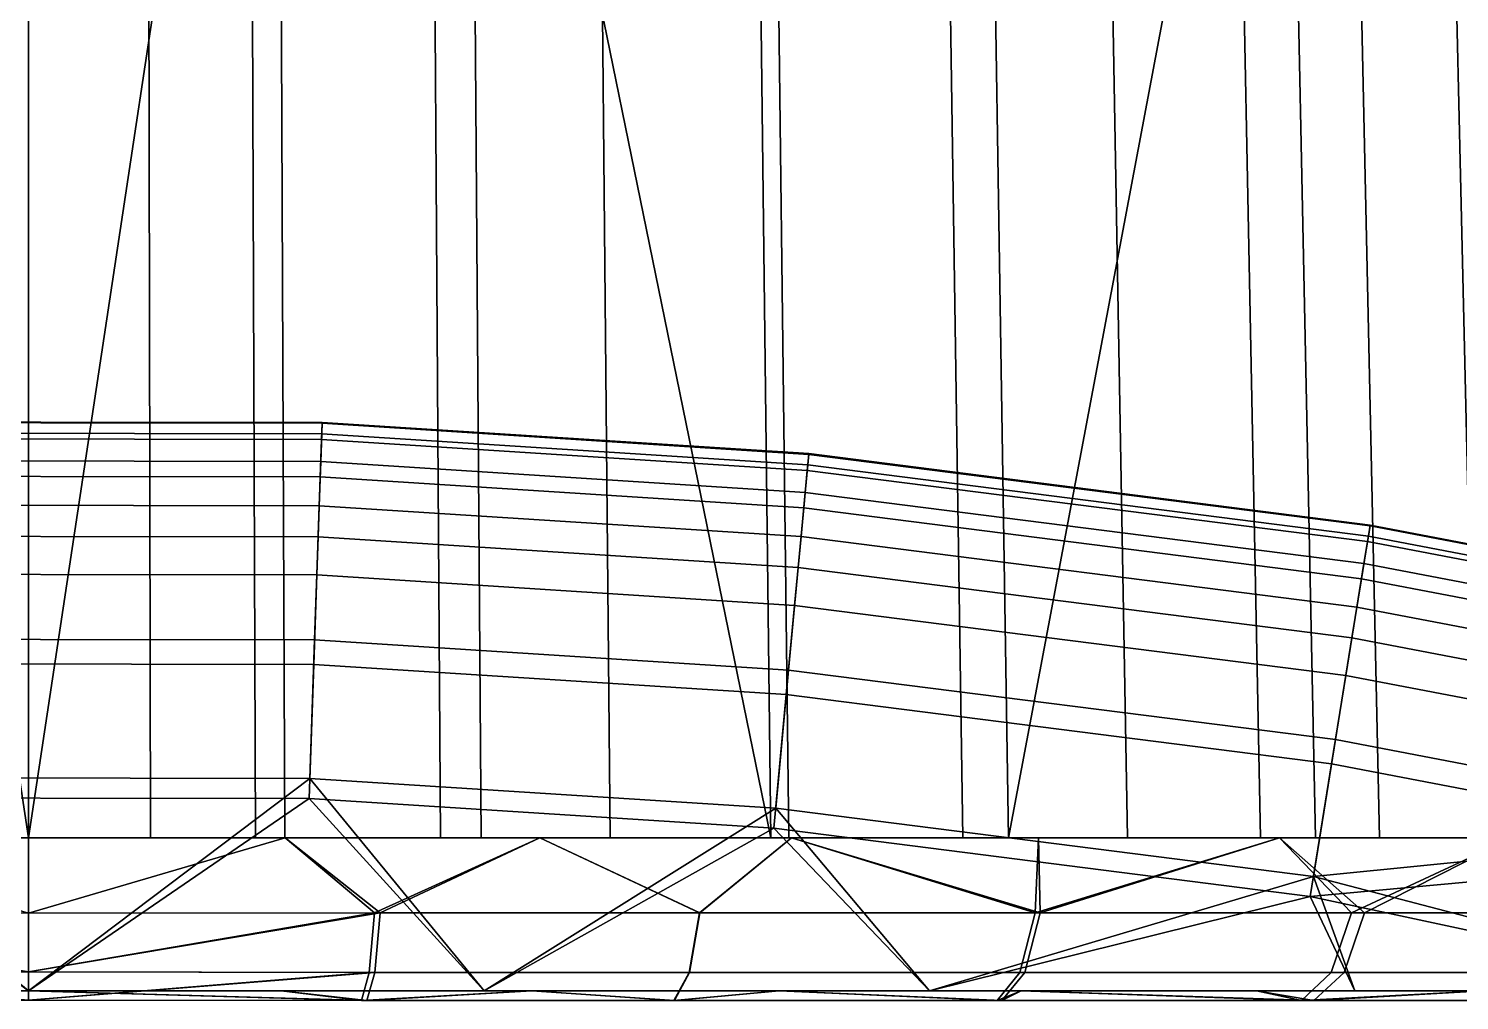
# Model space of a CAD drawing. Extents: x -14.7 to 14.7, y -21.5 to 0.1.
# Drawn here: x 0 to 6.45, y -21.5 to -17.12 of the extents above; entities that cross this region are included whole.
import ezdxf

# ---------------------------------------------------------------- set-up
doc = ezdxf.new("R2010")
doc.units = 0
doc.header["$MEASUREMENT"] = 0
doc.layers.add('IGES LEVEL 0', color=9, linetype='CONTINUOUS')

msp = doc.modelspace()

# ---------------------------------------------------------------- linework, layer by layer
at = {"layer": 'IGES LEVEL 0'}
for points in [[(0, -20.7685, -14.7285), (0, -7.5314, -14.0348), (-0.9993, -14.15, -14.3469)], [(-0.6037, -20.7685, 14.7161), (-0.5752, -7.5314, 14.023), (0, -7.5314, 14.0348), (0, -20.7685, 14.7285)], [(0, -20.7685, 14.7285), (0, -7.5314, 14.0348), (0.5239, -7.5314, 14.025), (0.5498, -20.7685, 14.7182)], [(0, -7.5314, -14.0348), (0, -20.7685, -14.7285), (0.9982, -14.15, -14.3469)], [(0.5498, -20.7685, 14.7182), (0.5239, -7.5314, 14.025), (1.0995, -7.5314, 13.9916), (1.1539, -20.7685, 14.6832)], [(1.1539, -20.7685, 14.6832), (1.0995, -7.5314, 13.9916), (1.7689, -7.5314, 13.9228), (1.8563, -20.7685, 14.611)], [(1.8563, -20.7685, 14.611), (1.7689, -7.5314, 13.9228), (2.4976, -7.5314, 13.8107), (2.6211, -20.7685, 14.4934)], [(3.3449, -20.7685, -14.3437), (3.1873, -7.5314, -13.6681), (1.9916, -14.15, -14.2431)], [(2.6211, -20.7685, 14.4934), (2.4976, -7.5314, 13.8107), (3.2649, -7.5314, 13.6497), (3.4263, -20.7685, 14.3244)], [(4.2094, -20.7685, -14.1141), (4.0112, -7.5314, -13.4494), (3.1873, -7.5314, -13.6681), (3.3449, -20.7685, -14.3437)], [(3.4263, -20.7685, 14.3244), (3.2649, -7.5314, 13.6497), (4.2076, -7.5314, 13.3892), (4.4155, -20.7685, 14.051)], [(4.9514, -20.7685, -13.8713), (4.7182, -7.5314, -13.2179), (4.0112, -7.5314, -13.4494), (4.2094, -20.7685, -14.1141)], [(4.4155, -20.7685, 14.051), (4.2076, -7.5314, 13.3892), (5.6625, -14.15, 13.22)], [(5.5511, -20.7685, -13.6423), (5.2897, -7.5314, -12.9998), (4.7182, -7.5314, -13.2179), (4.9514, -20.7685, -13.8713)], [(6.0873, -20.7685, -13.4117), (5.8006, -7.5314, -12.78), (5.2897, -7.5314, -12.9998), (5.5511, -20.7685, -13.6423)], [(6.5215, -20.7685, -13.206), (6.2143, -7.5314, -12.584), (5.8006, -7.5314, -12.78), (6.0873, -20.7685, -13.4117)], [(6.943, -20.7685, -12.9894), (6.6159, -7.5314, -12.3776), (6.2143, -7.5314, -12.584), (6.5215, -20.7685, -13.206)], [(-1.0234, -20.7685, -14.6929), (0, -20.7685, -14.7285), (-0.9993, -14.15, -14.3469)], [(0, -20.7685, -14.7285), (1.0223, -20.7685, -14.693), (0.9982, -14.15, -14.3469)], [(2.0396, -20.7685, -14.5866), (1.9916, -14.15, -14.2431), (0.9982, -14.15, -14.3469), (1.0223, -20.7685, -14.693)], [(1.9916, -14.15, -14.2431), (2.0396, -20.7685, -14.5866), (3.3449, -20.7685, -14.3437)], [(5.6625, -14.15, 13.22), (5.7991, -20.7685, 13.5388), (4.4155, -20.7685, 14.051)], [(5.7991, -20.7685, 13.5388), (5.6625, -14.15, 13.22), (6.5975, -14.15, 12.779), (6.7567, -20.7685, 13.0872)], [(-1.2143, -18.8936, -0.6808), (-1.2127, -18.9441, -2.0716), (1.3211, -18.9477, -2.0716), (1.3228, -18.8973, -0.6808)], [(-1.2142, -18.897, 0.8458), (-1.2143, -18.8936, -0.6808), (1.3228, -18.8973, -0.6808), (1.3227, -18.9006, 0.8458)], [(-1.2119, -18.9693, 2.4908), (-1.2142, -18.897, 0.8458), (1.3227, -18.9006, 0.8458), (1.3202, -18.973, 2.4908)], [(-1.2127, -18.9441, -2.0716), (-1.2087, -19.069, -3.7077), (1.3167, -19.0727, -3.7077), (1.3211, -18.9477, -2.0716)], [(1.3211, -18.9477, -2.0716), (1.3167, -19.0727, -3.7077), (3.4991, -19.2122, -3.7077), (3.5107, -19.0877, -2.0716)], [(1.3202, -18.973, 2.4908), (1.3227, -18.9006, 0.8458), (3.5151, -19.0407, 0.8458), (3.5084, -19.1129, 2.4908)], [(1.3228, -18.8973, -0.6808), (1.3211, -18.9477, -2.0716), (3.5107, -19.0877, -2.0716), (3.5154, -19.0374, -0.6808)], [(1.3227, -18.9006, 0.8458), (1.3228, -18.8973, -0.6808), (3.5154, -19.0374, -0.6808), (3.5151, -19.0407, 0.8458)], [(-1.2064, -19.1388, 4.3606), (-1.2119, -18.9693, 2.4908), (1.3202, -18.973, 2.4908), (1.3143, -19.1424, 4.3606)], [(1.3143, -19.1424, 4.3606), (1.3202, -18.973, 2.4908), (3.5084, -19.1129, 2.4908), (3.4927, -19.2817, 4.3606)], [(-1.2087, -19.069, -3.7077), (-1.2023, -19.2685, -5.3641), (1.3098, -19.2721, -5.3641), (1.3167, -19.0727, -3.7077)], [(1.3167, -19.0727, -3.7077), (1.3098, -19.2721, -5.3641), (3.4806, -19.4108, -5.3641), (3.4991, -19.2122, -3.7077)], [(3.5084, -19.1129, 2.4908), (3.5151, -19.0407, 0.8458), (6.0447, -19.3623, 0.8458), (6.0332, -19.4338, 2.4908)], [(3.5154, -19.0374, -0.6808), (3.5107, -19.0877, -2.0716), (6.0372, -19.4088, -2.0716), (6.0452, -19.359, -0.6808)], [(3.5151, -19.0407, 0.8458), (3.5154, -19.0374, -0.6808), (6.0452, -19.359, -0.6808), (6.0447, -19.3623, 0.8458)], [(-1.1978, -19.4087, 6.2685), (-1.2064, -19.1388, 4.3606), (1.3143, -19.1424, 4.3606), (1.3049, -19.4123, 6.2685)], [(1.3049, -19.4123, 6.2685), (1.3143, -19.1424, 4.3606), (3.4927, -19.2817, 4.3606), (3.4676, -19.5506, 6.2685)], [(3.4927, -19.2817, 4.3606), (3.5084, -19.1129, 2.4908), (6.0332, -19.4338, 2.4908), (6.0061, -19.6012, 4.3606)], [(3.5107, -19.0877, -2.0716), (3.4991, -19.2122, -3.7077), (6.0173, -19.5323, -3.7077), (6.0372, -19.4088, -2.0716)], [(3.4991, -19.2122, -3.7077), (3.4806, -19.4108, -5.3641), (5.9855, -19.7292, -5.3641), (6.0173, -19.5323, -3.7077)], [(-1.2023, -19.2685, -5.3641), (-1.1923, -19.5803, -7.2187), (1.2989, -19.5838, -7.2187), (1.3098, -19.2721, -5.3641)], [(1.3098, -19.2721, -5.3641), (1.2989, -19.5838, -7.2187), (3.4517, -19.7215, -7.2187), (3.4806, -19.4108, -5.3641)], [(3.4676, -19.5506, 6.2685), (3.4927, -19.2817, 4.3606), (6.0061, -19.6012, 4.3606), (5.9631, -19.8678, 6.2685)], [(6.0332, -19.4338, 2.4908), (6.0447, -19.3623, 0.8458), (8.1846, -19.7711, 0.8458), (8.1689, -19.8418, 2.4908)], [(6.0452, -19.359, -0.6808), (6.0372, -19.4088, -2.0716), (8.1744, -19.8172, -2.0716), (8.1853, -19.7679, -0.6808)], [(6.0447, -19.3623, 0.8458), (6.0452, -19.359, -0.6808), (8.1853, -19.7679, -0.6808), (8.1846, -19.7711, 0.8458)], [(-1.1829, -19.8728, 8.5923), (-1.1978, -19.4087, 6.2685), (1.3049, -19.4123, 6.2685), (1.2887, -19.8764, 8.5923)], [(1.2887, -19.8764, 8.5923), (1.3049, -19.4123, 6.2685), (3.4676, -19.5506, 6.2685), (3.4246, -20.0129, 8.5923)], [(3.4806, -19.4108, -5.3641), (3.4517, -19.7215, -7.2187), (5.9357, -20.0372, -7.2187), (5.9855, -19.7292, -5.3641)], [(6.0061, -19.6012, 4.3606), (6.0332, -19.4338, 2.4908), (8.1689, -19.8418, 2.4908), (8.1323, -20.0074, 4.3606)], [(6.0372, -19.4088, -2.0716), (6.0173, -19.5323, -3.7077), (8.1474, -19.9392, -3.7077), (8.1744, -19.8172, -2.0716)], [(6.0173, -19.5323, -3.7077), (5.9855, -19.7292, -5.3641), (8.1044, -20.134, -5.3641), (8.1474, -19.9392, -3.7077)], [(-1.1923, -19.5803, -7.2187), (-1.1794, -19.9835, -9.0554), (1.2848, -19.987, -9.0554), (1.2989, -19.5838, -7.2187)], [(1.2989, -19.5838, -7.2187), (1.2848, -19.987, -9.0554), (3.4143, -20.1232, -9.0554), (3.4517, -19.7215, -7.2187)], [(3.4246, -20.0129, 8.5923), (3.4676, -19.5506, 6.2685), (5.9631, -19.8678, 6.2685), (5.8891, -20.3262, 8.5923)], [(5.9631, -19.8678, 6.2685), (6.0061, -19.6012, 4.3606), (8.1323, -20.0074, 4.3606), (8.0741, -20.2711, 6.2685)], [(3.4517, -19.7215, -7.2187), (3.4143, -20.1232, -9.0554), (5.8714, -20.4355, -9.0554), (5.9357, -20.0372, -7.2187)], [(5.9855, -19.7292, -5.3641), (5.9357, -20.0372, -7.2187), (8.037, -20.4387, -7.2187), (8.1044, -20.134, -5.3641)], [(-1.1629, -20.4972, 10.9363), (-1.1829, -19.8728, 8.5923), (1.2887, -19.8764, 8.5923), (1.2669, -20.5006, 10.9363)], [(1.2669, -20.5006, 10.9363), (1.2887, -19.8764, 8.5923), (3.4246, -20.0129, 8.5923), (3.3667, -20.6349, 10.9363)], [(5.8891, -20.3262, 8.5923), (5.9631, -19.8678, 6.2685), (8.0741, -20.2711, 6.2685), (7.9739, -20.7245, 8.5923)], [(-1.1794, -19.9835, -9.0554), (-1.16, -20.5881, -11.2342), (1.2637, -20.5916, -11.2342), (1.2848, -19.987, -9.0554)], [(1.2848, -19.987, -9.0554), (1.2637, -20.5916, -11.2342), (3.3583, -20.7255, -11.2342), (3.4143, -20.1232, -9.0554)], [(3.3667, -20.6349, 10.9363), (3.4246, -20.0129, 8.5923), (5.8891, -20.3262, 8.5923), (5.7895, -20.9429, 10.9363)], [(5.9357, -20.0372, -7.2187), (5.8714, -20.4355, -9.0554), (7.95, -20.8326, -9.0554), (8.037, -20.4387, -7.2187)], [(3.4143, -20.1232, -9.0554), (3.3583, -20.7255, -11.2342), (5.775, -21.0327, -11.2342), (5.8714, -20.4355, -9.0554)], [(5.7895, -20.9429, 10.9363), (5.8891, -20.3262, 8.5923), (7.9739, -20.7245, 8.5923)], [(7.95, -20.8326, -9.0554), (5.8714, -20.4355, -9.0554), (5.775, -21.0327, -11.2342)], [(-1.1629, -20.4972, 10.9363), (1.2669, -20.5006, 10.9363), (0, -21.4573, 13.7753)], [(2.0531, -21.4573, 13.6214), (0, -21.4573, 13.7753), (1.2669, -20.5006, 10.9363)], [(1.2669, -20.5006, 10.9363), (3.3667, -20.6349, 10.9363), (2.0531, -21.4573, 13.6214)], [(-2.0531, -21.4573, -13.6214), (0, -21.4573, -13.7753), (-1.16, -20.5881, -11.2342)], [(1.2637, -20.5916, -11.2342), (-1.16, -20.5881, -11.2342), (0, -21.4573, -13.7753)], [(0, -21.4573, -13.7753), (2.0531, -21.4573, -13.6214), (1.2637, -20.5916, -11.2342)], [(3.3583, -20.7255, -11.2342), (1.2637, -20.5916, -11.2342), (2.0531, -21.4573, -13.6214)], [(4.0603, -21.4573, 13.1633), (2.0531, -21.4573, 13.6214), (3.3667, -20.6349, 10.9363)], [(3.3667, -20.6349, 10.9363), (5.7895, -20.9429, 10.9363), (4.0603, -21.4573, 13.1633)], [(2.0531, -21.4573, -13.6214), (4.0603, -21.4573, -13.1633), (3.3583, -20.7255, -11.2342)], [(5.775, -21.0327, -11.2342), (3.3583, -20.7255, -11.2342), (4.0603, -21.4573, -13.1633)], [(5.7895, -20.9429, 10.9363), (7.9739, -20.7245, 8.5923), (7.7599, -21.4573, 11.3817)], [(0, -21.1073, 14.6609), (-1.1556, -20.7685, 14.6831), (-1.5589, -21.1067, 14.578)], [(0, -20.7685, 14.7285), (-1.1556, -20.7685, 14.6831), (0, -21.1073, 14.6609)], [(0, -21.1073, -14.6609), (0, -20.7685, -14.7285), (1.1556, -20.7685, -14.6831)], [(1.1556, -20.7685, 14.6831), (0, -20.7685, 14.7285), (0, -21.1073, 14.6609)], [(1.5589, -21.1067, -14.578), (0, -21.1073, -14.6609), (1.1556, -20.7685, -14.6831)], [(1.5846, -21.1067, 14.5753), (1.1556, -20.7685, 14.6831), (0, -21.1073, 14.6609)], [(1.1556, -20.7685, -14.6831), (2.304, -20.7685, -14.5472), (1.5589, -21.1067, -14.578)], [(2.304, -20.7685, 14.5472), (1.1556, -20.7685, 14.6831), (1.5846, -21.1067, 14.5753)], [(3.0228, -21.1067, -14.3461), (1.5589, -21.1067, -14.578), (2.304, -20.7685, -14.5472)], [(1.5846, -21.1067, 14.5753), (3.0253, -21.1067, 14.3456), (2.304, -20.7685, 14.5472)], [(2.304, -20.7685, -14.5472), (3.4383, -20.7685, -14.3215), (3.0228, -21.1067, -14.3461)], [(3.4383, -20.7685, 14.3215), (2.304, -20.7685, 14.5472), (3.0253, -21.1067, 14.3456)], [(4.5587, -21.1067, -13.9344), (3.0228, -21.1067, -14.3461), (3.4383, -20.7685, -14.3215)], [(3.0253, -21.1067, 14.3456), (4.536, -21.1067, 13.9418), (3.4383, -20.7685, 14.3215)], [(3.4383, -20.7685, -14.3215), (4.5514, -20.7685, -14.0076), (4.5587, -21.1067, -13.9344)], [(4.5514, -20.7685, 14.0076), (3.4383, -20.7685, 14.3215), (4.536, -21.1067, 13.9418)], [(5.6363, -20.7685, 13.6073), (4.5514, -20.7685, 14.0076), (4.536, -21.1067, 13.9418)], [(4.536, -21.1067, 13.9418), (5.9617, -21.1067, 13.3943), (5.6363, -20.7685, 13.6073)], [(4.5514, -20.7685, -14.0076), (5.6363, -20.7685, -13.6073), (4.5587, -21.1067, -13.9344)], [(6.0202, -21.1067, -13.3681), (4.5587, -21.1067, -13.9344), (5.6363, -20.7685, -13.6073)], [(5.6363, -20.7685, -13.6073), (6.6866, -20.7685, -13.1232), (6.0202, -21.1067, -13.3681)], [(6.6866, -20.7685, 13.1232), (5.6363, -20.7685, 13.6073), (5.9617, -21.1067, 13.3943)], [(5.9617, -21.1067, 13.3943), (7.3786, -21.1067, 12.6691), (6.6866, -20.7685, 13.1232)], [(7.2864, -21.1067, -12.7224), (6.0202, -21.1067, -13.3681), (6.6866, -20.7685, -13.1232)], [(7.95, -20.8326, -9.0554), (5.775, -21.0327, -11.2342), (7.7599, -21.4573, -11.3817)], [(5.9769, -21.4573, 12.4111), (4.0603, -21.4573, 13.1633), (5.7895, -20.9429, 10.9363)], [(7.7599, -21.4573, 11.3817), (5.9769, -21.4573, 12.4111), (5.7895, -20.9429, 10.9363)], [(4.0603, -21.4573, -13.1633), (5.9769, -21.4573, -12.4111), (5.775, -21.0327, -11.2342)], [(5.9769, -21.4573, -12.4111), (7.7599, -21.4573, -11.3817), (5.775, -21.0327, -11.2342)], [(0, -21.3725, 14.4395), (0, -21.1073, 14.6609), (-1.5589, -21.1067, 14.578)], [(-1.5589, -21.1067, 14.578), (-1.5349, -21.3752, 14.3538), (0, -21.3725, 14.4395)], [(0, -21.3725, -14.4395), (0, -21.1073, -14.6609), (1.5589, -21.1067, -14.578)], [(0, -21.1073, 14.6609), (0, -21.3725, 14.4395), (1.5846, -21.1067, 14.5753)], [(1.5589, -21.1067, -14.578), (1.5349, -21.3752, -14.3538), (0, -21.3725, -14.4395)], [(1.5602, -21.3752, 14.3511), (1.5846, -21.1067, 14.5753), (0, -21.3725, 14.4395)], [(3.0228, -21.1067, -14.3461), (2.9763, -21.3752, -14.1255), (1.5349, -21.3752, -14.3538), (1.5589, -21.1067, -14.578)], [(1.5846, -21.1067, 14.5753), (1.5602, -21.3752, 14.3511), (2.9788, -21.3752, 14.125), (3.0253, -21.1067, 14.3456)], [(4.5587, -21.1067, -13.9344), (4.4886, -21.3752, -13.7201), (2.9763, -21.3752, -14.1255), (3.0228, -21.1067, -14.3461)], [(3.0253, -21.1067, 14.3456), (2.9788, -21.3752, 14.125), (4.4662, -21.3752, 13.7274), (4.536, -21.1067, 13.9418)], [(4.536, -21.1067, 13.9418), (4.4662, -21.3752, 13.7274), (5.87, -21.3752, 13.1883), (5.9617, -21.1067, 13.3943)], [(6.0202, -21.1067, -13.3681), (5.9276, -21.3752, -13.1625), (4.4886, -21.3752, -13.7201), (4.5587, -21.1067, -13.9344)], [(5.9617, -21.1067, 13.3943), (5.87, -21.3752, 13.1883), (7.2651, -21.3752, 12.4742), (7.3786, -21.1067, 12.6691)], [(7.2864, -21.1067, -12.7224), (7.1743, -21.3752, -12.5267), (5.9276, -21.3752, -13.1625), (6.0202, -21.1067, -13.3681)], [(0, -21.4995, 14.1182), (0, -21.3725, 14.4395), (-1.5349, -21.3752, 14.3538)], [(-1.5349, -21.3752, 14.3538), (-1.4997, -21.501, 14.0248), (0, -21.4995, 14.1182)], [(0, -21.4995, -14.1182), (0, -21.3725, -14.4395), (1.5349, -21.3752, -14.3538)], [(0, -21.3725, 14.4395), (0, -21.4995, 14.1182), (1.5602, -21.3752, 14.3511)], [(1.5349, -21.3752, -14.3538), (1.4997, -21.501, -14.0248), (0, -21.4995, -14.1182)], [(1.5244, -21.501, 14.0221), (1.5602, -21.3752, 14.3511), (0, -21.4995, 14.1182)], [(2.9763, -21.3752, -14.1255), (2.9081, -21.501, -13.8017), (1.4997, -21.501, -14.0248), (1.5349, -21.3752, -14.3538)], [(1.5602, -21.3752, 14.3511), (1.5244, -21.501, 14.0221), (2.9105, -21.501, 13.8012), (2.9788, -21.3752, 14.125)], [(4.4886, -21.3752, -13.7201), (4.3857, -21.501, -13.4056), (2.9081, -21.501, -13.8017), (2.9763, -21.3752, -14.1255)], [(2.9788, -21.3752, 14.125), (2.9105, -21.501, 13.8012), (4.3639, -21.501, 13.4127), (4.4662, -21.3752, 13.7274)], [(4.4662, -21.3752, 13.7274), (4.3639, -21.501, 13.4127), (5.7354, -21.501, 12.886), (5.87, -21.3752, 13.1883)], [(5.9276, -21.3752, -13.1625), (5.7917, -21.501, -12.8608), (4.3857, -21.501, -13.4056), (4.4886, -21.3752, -13.7201)], [(5.87, -21.3752, 13.1883), (5.7354, -21.501, 12.886), (7.0986, -21.501, 12.1882), (7.2651, -21.3752, 12.4742)], [(7.1743, -21.3752, -12.5267), (7.0098, -21.501, -12.2395), (5.7917, -21.501, -12.8608), (5.9276, -21.3752, -13.1625)], [(0, -21.4995, -14.1182), (0, -21.4573, -13.7753), (-1.5244, -21.501, -14.0221)], [(0, -21.4573, -13.7753), (-1.1376, -21.4573, -13.7282), (-1.5244, -21.501, -14.0221)], [(-1.1376, -21.4573, 13.7282), (0, -21.4573, 13.7753), (-1.4997, -21.501, 14.0248)], [(0, -21.4573, 13.7753), (0, -21.4995, 14.1182), (-1.4997, -21.501, 14.0248)], [(0, -21.4573, -13.7753), (0, -21.4995, -14.1182), (1.4997, -21.501, -14.0248)], [(0, -21.4995, 14.1182), (0, -21.4573, 13.7753), (1.5244, -21.501, 14.0221)], [(0, -21.4573, 13.7753), (1.1376, -21.4573, 13.7282), (1.5244, -21.501, 14.0221)], [(1.1376, -21.4573, -13.7282), (0, -21.4573, -13.7753), (1.4997, -21.501, -14.0248)], [(1.1376, -21.4573, 13.7282), (2.2673, -21.4573, 13.5874), (1.5244, -21.501, 14.0221)], [(2.2673, -21.4573, -13.5874), (1.1376, -21.4573, -13.7282), (1.4997, -21.501, -14.0248)], [(1.4997, -21.501, -14.0248), (2.9081, -21.501, -13.8017), (2.2673, -21.4573, -13.5874)], [(2.9105, -21.501, 13.8012), (1.5244, -21.501, 14.0221), (2.2673, -21.4573, 13.5874)], [(2.2673, -21.4573, 13.5874), (3.3816, -21.4573, 13.3538), (2.9105, -21.501, 13.8012)], [(3.3816, -21.4573, -13.3538), (2.2673, -21.4573, -13.5874), (2.9081, -21.501, -13.8017)], [(2.9081, -21.501, -13.8017), (4.3857, -21.501, -13.4056), (3.3816, -21.4573, -13.3538)], [(4.3639, -21.501, 13.4127), (2.9105, -21.501, 13.8012), (3.3816, -21.4573, 13.3538)], [(3.3816, -21.4573, 13.3538), (4.4728, -21.4573, 13.0289), (4.3639, -21.501, 13.4127)], [(4.4728, -21.4573, -13.0289), (3.3816, -21.4573, -13.3538), (4.3857, -21.501, -13.4056)], [(5.7354, -21.501, 12.886), (4.3639, -21.501, 13.4127), (4.4728, -21.4573, 13.0289)], [(4.3857, -21.501, -13.4056), (5.7917, -21.501, -12.8608), (4.4728, -21.4573, -13.0289)], [(4.4728, -21.4573, 13.0289), (5.5335, -21.4573, 12.615), (5.7354, -21.501, 12.886)], [(5.5335, -21.4573, -12.615), (4.4728, -21.4573, -13.0289), (5.7917, -21.501, -12.8608)], [(5.5335, -21.4573, 12.615), (6.5563, -21.4573, 12.115), (5.7354, -21.501, 12.886)], [(6.5563, -21.4573, -12.115), (5.5335, -21.4573, -12.615), (5.7917, -21.501, -12.8608)], [(7.0986, -21.501, 12.1882), (5.7354, -21.501, 12.886), (6.5563, -21.4573, 12.115)], [(5.7917, -21.501, -12.8608), (7.0098, -21.501, -12.2395), (6.5563, -21.4573, -12.115)]]:
    msp.add_3dface(points, dxfattribs=at)

doc.saveas('drawing.dxf')
